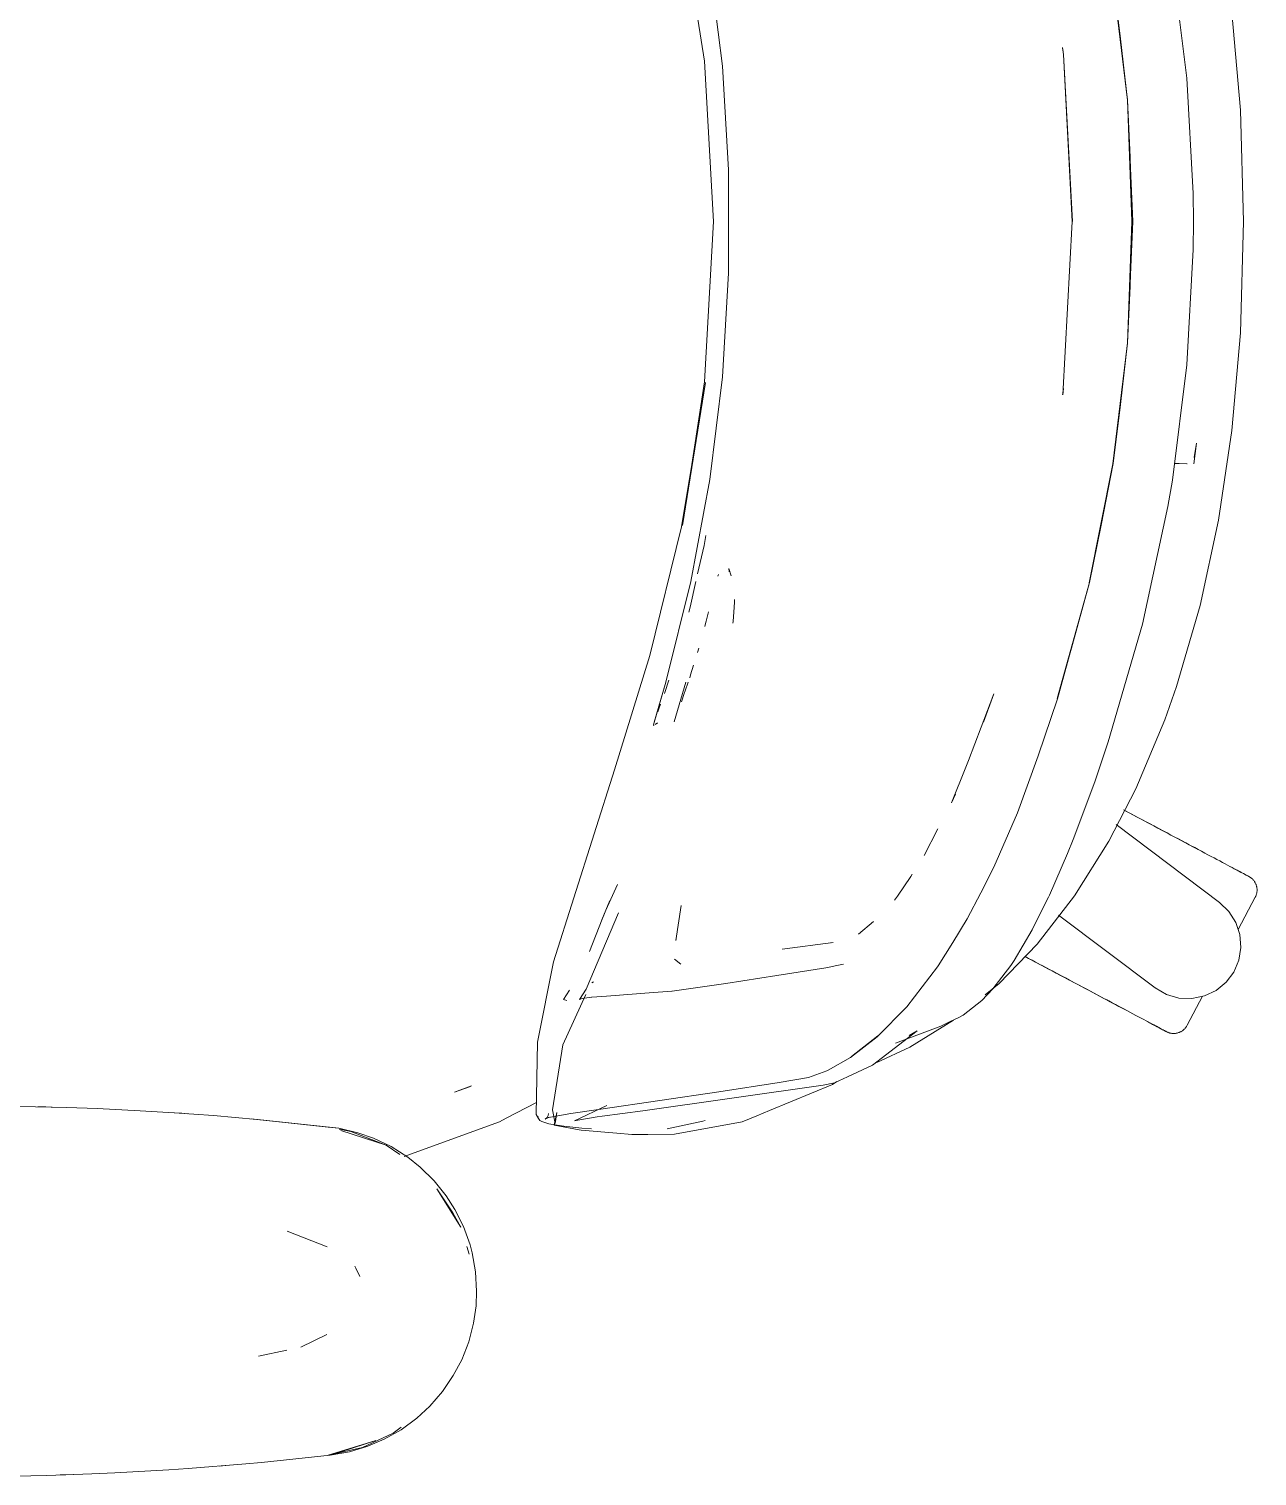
# Model space of a CAD drawing. Header units: millimetres. Extents: x 155927 to 317870, y -36033 to 97293.
# Drawn here: x 202658.8 to 202980.3, y 12529 to 12907.8 of the extents above; entities that cross this region are included whole.
import ezdxf

# ---------------------------------------------------------------- set-up
doc = ezdxf.new("R2010")
doc.units = ezdxf.units.MM
doc.header["$MEASUREMENT"] = 0
doc.layers.add('G-IMPT', color=8, linetype='CONTINUOUS', lineweight=9)
doc.layers.add('I-FURN', color=8, linetype='CONTINUOUS', lineweight=9)

msp = doc.modelspace()

# ---------------------------------------------------------------- linework, layer by layer
at = {"layer": 'G-IMPT'}
for p, q in [((202829.63, 12937.28), (202835.62, 12899.36)), ((202837.02, 12924.93), (202840.32, 12898.01)), ((202961.94, 12894.89), (202958.12, 12925.06)), ((202946.41, 12889.19), (202942.58, 12920.79)), ((202946.37, 12889.15), (202942.59, 12920.71)), ((202942.59, 12920.71), (202944.53, 12905.23)), ((202973.67, 12912.09), (202975.93, 12886.52)), ((202946.37, 12889.15), (202944.53, 12905.23)), ((202929.37, 12902.66), (202929.41, 12902.41)), ((202929.65, 12901.11), (202929.38, 12902.88)), ((202929.65, 12901.11), (202929.41, 12902.41)), ((202931.97, 12857.38), (202929.65, 12901.11)), ((202931.92, 12857.38), (202929.65, 12901.11)), ((202835.62, 12899.36), (202837.98, 12857.38)), ((202841.97, 12870.94), (202840.32, 12898.01)), ((202963.55, 12864.69), (202961.94, 12894.89)), ((202947.05, 12874.26), (202946.37, 12889.15)), ((202946.37, 12889.15), (202947.51, 12857.38)), ((202946.41, 12889.19), (202947.74, 12857.38)), ((202975.93, 12886.52), (202976.78, 12857.38)), ((202947.05, 12874.26), (202947.51, 12857.38)), ((202841.97, 12870.94), (202841.97, 12843.82)), ((202963.55, 12864.69), (202963.65, 12857.38)), ((202835.62, 12815.39), (202837.98, 12857.38)), ((202931.92, 12857.38), (202929.42, 12812.04)), ((202946.37, 12825.6), (202947.51, 12857.38)), ((202947.74, 12857.38), (202946.41, 12825.56)), ((202947.05, 12840.49), (202947.51, 12857.38)), ((202963.55, 12850.07), (202963.65, 12857.38)), ((202976.78, 12857.38), (202975.93, 12828.24)), ((202963.55, 12850.07), (202961.94, 12819.86)), ((202841.97, 12843.82), (202840.32, 12816.75)), ((202946.37, 12825.6), (202947.05, 12840.49)), ((202946.41, 12825.56), (202942.58, 12793.97)), ((202946.37, 12825.6), (202942.59, 12794.05)), ((202944.53, 12809.52), (202946.37, 12825.6)), ((202975.93, 12828.24), (202973.67, 12802.67)), ((202961.94, 12819.86), (202958.12, 12789.69)), ((202829.63, 12777.48), (202835.88, 12815.22)), ((202835.62, 12815.39), (202829.89, 12777.85)), ((202835.88, 12815.22), (202829.89, 12777.85)), ((202837.02, 12789.83), (202840.32, 12816.75)), ((202929.65, 12813.65), (202929.41, 12812.35)), ((202929.42, 12812.04), (202929.65, 12813.65)), ((202929.37, 12812.1), (202929.41, 12812.35)), ((202944.53, 12809.52), (202942.59, 12794.05)), ((202973.67, 12802.67), (202970.18, 12779.25)), ((202963.77, 12793.96), (202964.42, 12799.38)), ((202963.85, 12795.61), (202964.42, 12799.38)), ((202942.59, 12794.05), (202936.37, 12762.8)), ((202936.37, 12762.8), (202942.58, 12793.97)), ((202942.59, 12794.05), (202939.49, 12777.94)), ((202958.67, 12794.05), (202959.92, 12794.01)), ((202962.01, 12793.93), (202959.92, 12794.01)), ((202962.01, 12793.93), (202961.9, 12793.93)), ((202832.09, 12763.16), (202837.02, 12789.83)), ((202958.12, 12789.69), (202956.94, 12782.77)), ((202956.94, 12782.77), (202950.27, 12751.98)), ((202821.31, 12743.79), (202829.63, 12777.48)), ((202936.41, 12762.92), (202939.49, 12777.94)), ((202965.37, 12756.88), (202970.18, 12779.25)), ((202835.57, 12772.57), (202833.86, 12765.15)), ((202836.04, 12775.2), (202835.57, 12772.57)), ((202839.31, 12764.97), (202839.17, 12764.55)), ((202841.98, 12766.57), (202842.66, 12764.62)), ((202841.98, 12766.57), (202842.15, 12765.71)), ((202832.09, 12763.16), (202825.54, 12736.84)), ((202833.41, 12763.18), (202831.86, 12756.42)), ((202936.41, 12762.92), (202927.99, 12732.51)), ((202936.41, 12762.92), (202928.03, 12732.42)), ((202931.76, 12745.67), (202936.41, 12762.92)), ((202843.41, 12756.4), (202843.51, 12757.77)), ((202843.51, 12758.47), (202843.51, 12757.77)), ((202959.19, 12735.64), (202965.37, 12756.88)), ((202831.86, 12756.42), (202831.52, 12755.14)), ((202835.71, 12751.34), (202836.71, 12755.2)), ((202843.41, 12756.4), (202843.13, 12752.7)), ((202835.71, 12751.34), (202836.1, 12752.87)), ((202843.13, 12752.7), (202843.1, 12752.21)), ((202941.33, 12721.15), (202950.27, 12751.98)), ((202833.8, 12744.55), (202834.13, 12745.67)), ((202931.76, 12745.67), (202927.99, 12732.51)), ((202821.31, 12743.79), (202812.13, 12713.82)), ((202831.78, 12737.98), (202832.02, 12738.76)), ((202832.02, 12738.76), (202832.81, 12741.26)), ((202825.54, 12736.84), (202822.27, 12725.62)), ((202825.54, 12736.84), (202822.43, 12726.02)), ((202825.54, 12736.84), (202822.48, 12726.31)), ((202825.15, 12733.82), (202825.44, 12734.62)), ((202826.17, 12736.84), (202825.44, 12734.62)), ((202826.17, 12736.84), (202826.32, 12737.3)), ((202830.74, 12736.85), (202827.7, 12726.42)), ((202830.63, 12734.55), (202830.37, 12733.83)), ((202830.63, 12734.55), (202831.4, 12736.85)), ((202956.12, 12726.91), (202959.19, 12735.64)), ((202824.16, 12731.06), (202823.82, 12730.09)), ((202829.61, 12731.67), (202830.37, 12733.83)), ((202911.43, 12733.76), (202904.72, 12716.31)), ((202911.43, 12733.76), (202908.71, 12726.33)), ((202923.02, 12717.51), (202928.03, 12732.42)), ((202823.82, 12730.09), (202823.42, 12729.02)), ((202956.12, 12726.91), (202948.6, 12708.93)), ((202822.27, 12725.62), (202822.41, 12725.38)), ((202822.48, 12726.31), (202822.43, 12726.02)), ((202823.36, 12726.16), (202822.75, 12725.77)), ((202823.36, 12726.16), (202823.15, 12726.01)), ((202941.33, 12721.15), (202940.13, 12717.55)), ((202904.72, 12716.31), (202904.06, 12714.59)), ((202923.02, 12717.51), (202917.56, 12702.63)), ((202937.79, 12710.73), (202940.13, 12717.55)), ((202812.13, 12713.82), (202796.14, 12663.58)), ((202904.06, 12714.59), (202900.33, 12705.26)), ((202937.79, 12710.73), (202932.19, 12695.65)), ((202948.6, 12708.93), (202941.51, 12695.16)), ((202900.33, 12705.26), (202901.33, 12707.5)), ((202917.56, 12702.63), (202911.39, 12688.4)), ((202893.16, 12691.42), (202896.7, 12698.39)), ((202930.71, 12691.97), (202932.19, 12695.65)), ((202941.51, 12695.16), (202932.54, 12680.86)), ((202925.94, 12681.02), (202930.71, 12691.97)), ((202886.13, 12680.82), (202889.63, 12685.95)), ((202889.63, 12685.95), (202890.02, 12686.53)), ((202908, 12681.67), (202911.39, 12688.4)), ((202809.84, 12677.14), (202812.89, 12683.85)), ((202908, 12681.67), (202904.43, 12674.88)), ((202810.84, 12679.66), (202808.81, 12674.56)), ((202808.81, 12674.56), (202810.41, 12678.6)), ((202808.82, 12674.76), (202810.84, 12679.66)), ((202828.17, 12669.23), (202829.57, 12678.39)), ((202886.13, 12680.82), (202885.38, 12679.71)), ((202921.72, 12672.56), (202925.72, 12680.57)), ((202932.54, 12680.86), (202922.73, 12668.26)), ((202925.94, 12681.02), (202925.72, 12680.57)), ((202804.68, 12656.42), (202813.12, 12676.4)), ((202808.82, 12674.76), (202805.57, 12666.29)), ((202879.86, 12674.18), (202875.95, 12670.85)), ((202900.66, 12668.65), (202904.43, 12674.88)), ((202921.41, 12671.96), (202916.68, 12663.97)), ((202921.72, 12672.56), (202921.41, 12671.96)), ((202828.17, 12669.23), (202828.22, 12669.58)), ((202856.01, 12666.9), (202869.36, 12668.68)), ((202869.36, 12668.68), (202868.89, 12668.54)), ((202900.66, 12668.65), (202896.78, 12662.56)), ((202912.77, 12657.97), (202922.73, 12668.26)), ((202791.95, 12642.62), (202796.14, 12663.58)), ((202827.82, 12664.28), (202829.46, 12663)), ((202867.43, 12662.03), (202867.9, 12662.1)), ((202869.88, 12662.52), (202867.9, 12662.1)), ((202872.05, 12662.98), (202869.88, 12662.52)), ((202888.59, 12651.86), (202896.61, 12662.3)), ((202896.78, 12662.56), (202896.61, 12662.3)), ((202911.1, 12656.55), (202915.82, 12662.68)), ((202915.82, 12662.68), (202916.68, 12663.97)), ((202806.13, 12658.14), (202806.57, 12658.41)), ((202841.23, 12657.94), (202854.59, 12660.05)), ((202854.59, 12660.05), (202855.1, 12660.13)), ((202855.71, 12660.22), (202855.1, 12660.13)), ((202855.71, 12660.22), (202867.43, 12662.03)), ((202798.58, 12641.92), (202804.56, 12655.1)), ((202798.72, 12653.75), (202800.31, 12656.21)), ((202800.31, 12656.21), (202798.78, 12653.73)), ((202798.78, 12653.73), (202800.27, 12656.2)), ((202802.92, 12653.75), (202804.68, 12656.42)), ((202809.99, 12654.64), (202806.12, 12654.35)), ((202817.85, 12655.2), (202809.99, 12654.64)), ((202818.84, 12655.28), (202817.85, 12655.2)), ((202827.08, 12655.89), (202818.84, 12655.28)), ((202827.08, 12655.89), (202827.16, 12655.9)), ((202841.23, 12657.94), (202827.16, 12655.9)), ((202908.21, 12653.52), (202911.1, 12656.55)), ((202912.77, 12657.97), (202909.1, 12654.97)), ((202798.72, 12653.75), (202798.78, 12653.73)), ((202799.65, 12653.45), (202798.78, 12653.73)), ((202803.64, 12654.04), (202802.92, 12653.75)), ((202803.64, 12654.04), (202803.65, 12654.04)), ((202806.04, 12654.34), (202803.65, 12654.04)), ((202806.04, 12654.34), (202806.12, 12654.35)), ((202888.59, 12651.86), (202880.85, 12643.96)), ((202903.34, 12649.66), (202908.21, 12653.52)), ((202889.4, 12641.23), (202900.85, 12648.35)), ((202899.77, 12647.87), (202897.54, 12646.8)), ((202902.21, 12649.04), (202899.77, 12647.87)), ((202903.34, 12649.66), (202902.21, 12649.04)), ((202873.89, 12638.54), (202880.85, 12643.96)), ((202881.06, 12644.27), (202874.11, 12638.87)), ((202881.06, 12644.27), (202877.49, 12641.46)), ((202891.29, 12645.52), (202879.59, 12636.58)), ((202885.63, 12642.29), (202897.54, 12646.8)), ((202891.29, 12645.52), (202889.26, 12644.36)), ((202791.95, 12642.62), (202791.56, 12623.64)), ((202798.58, 12641.92), (202795.86, 12624.87)), ((202874.11, 12638.87), (202877.49, 12641.46)), ((202880.77, 12637.25), (202889.4, 12641.23)), ((202873.89, 12638.54), (202868.05, 12635.26)), ((202873.06, 12633.54), (202879.59, 12636.58)), ((202839.4, 12629.6), (202855.17, 12631.99)), ((202862.84, 12633.29), (202855.17, 12631.99)), ((202862.84, 12633.29), (202867.63, 12635.04)), ((202866.71, 12631.33), (202869.7, 12631.97)), ((202868.05, 12635.26), (202867.63, 12635.04)), ((202870.31, 12632.26), (202869.14, 12631.49)), ((202873.06, 12633.54), (202869.7, 12631.97)), ((202774.69, 12631.16), (202770.22, 12629.53)), ((202770.22, 12629.53), (202774.1, 12630.9)), ((202774.69, 12631.16), (202774.1, 12630.9)), ((202808.53, 12625.04), (202839.4, 12629.6)), ((202819.49, 12624.65), (202866.71, 12631.33)), ((202869.14, 12631.49), (202852.69, 12624.69)), ((202656.46, 12625.78), (202668.77, 12625.49)), ((202663.24, 12625.65), (202661.16, 12625.65)), ((202664.9, 12625.57), (202663.24, 12625.65)), ((202676.65, 12625.19), (202668.77, 12625.49)), ((202676.65, 12625.19), (202687.95, 12624.65)), ((202696.83, 12624.09), (202687.95, 12624.65)), ((202791.63, 12626.82), (202783.72, 12622.68)), ((202796.55, 12621.29), (202795.86, 12624.87)), ((202800.68, 12623.93), (202808.53, 12625.04)), ((202801.64, 12622.02), (202810.05, 12626.01)), ((202819.49, 12624.65), (202808.83, 12623.21)), ((202852.69, 12624.69), (202849.33, 12623.3)), ((202696.83, 12624.09), (202707.11, 12623.36)), ((202698.87, 12623.96), (202696.96, 12624.05)), ((202698.87, 12623.96), (202700.29, 12623.82)), ((202718.51, 12622.38), (202707.11, 12623.36)), ((202739.95, 12620.03), (202716.99, 12622.48)), ((202716.99, 12622.48), (202737.13, 12620.36)), ((202739.95, 12620.03), (202718.51, 12622.38)), ((202775.99, 12619.57), (202781.96, 12621.76)), ((202783.72, 12622.68), (202781.96, 12621.76)), ((202791.56, 12623.64), (202792.17, 12622.6)), ((202792.04, 12623.22), (202792.17, 12622.6)), ((202792.04, 12623.22), (202792.14, 12622.67)), ((202792.17, 12622.6), (202792.14, 12622.67)), ((202792.54, 12622.1), (202792.17, 12622.6)), ((202793.08, 12621.78), (202792.54, 12622.1)), ((202793.08, 12621.78), (202794.94, 12621.23)), ((202795.03, 12622.99), (202793.93, 12622.43)), ((202794.43, 12622.83), (202793.93, 12622.43)), ((202794.41, 12622.82), (202800.68, 12623.93)), ((202795.03, 12622.99), (202794.41, 12622.82)), ((202794.43, 12622.83), (202794.75, 12623.37)), ((202794.83, 12623.87), (202794.75, 12623.37)), ((202798.22, 12620.7), (202794.94, 12621.23)), ((202797.03, 12624.16), (202796.31, 12620.88)), ((202798.63, 12620.44), (202796.31, 12620.88)), ((202797.03, 12624.16), (202796.55, 12621.29)), ((202798.22, 12620.7), (202798.83, 12620.62)), ((202802.88, 12619.63), (202798.63, 12620.44)), ((202798.83, 12620.62), (202803.52, 12620.1)), ((202801.64, 12622.02), (202802.51, 12622.16)), ((202807.53, 12623), (202802.51, 12622.16)), ((202807.53, 12623), (202808.83, 12623.21)), ((202825.91, 12619.88), (202835.21, 12621.92)), ((202827.77, 12618.47), (202845.47, 12621.71)), ((202835.21, 12621.92), (202835.79, 12622.07)), ((202845.47, 12621.71), (202849.33, 12623.3)), ((202739.95, 12620.03), (202737.13, 12620.36)), ((202739.95, 12620.03), (202744.91, 12618.87)), ((202740.02, 12619.81), (202743.08, 12619.23)), ((202752.3, 12615.63), (202740.44, 12619.44)), ((202749.59, 12616.53), (202740.44, 12619.44)), ((202743.08, 12619.23), (202752.3, 12615.63)), ((202749.04, 12617.42), (202744.91, 12618.87)), ((202753.62, 12615.23), (202749.04, 12617.42)), ((202757.05, 12612.62), (202775.99, 12619.57)), ((202803.35, 12619.59), (202802.88, 12619.63)), ((202803.35, 12619.59), (202812.68, 12618.78)), ((202803.52, 12620.1), (202806.11, 12619.89)), ((202812.68, 12618.78), (202816.63, 12618.44)), ((202820.8, 12618.44), (202816.63, 12618.44)), ((202827.77, 12618.47), (202820.8, 12618.44)), ((202752.3, 12615.63), (202749.59, 12616.53)), ((202752.3, 12615.63), (202755.88, 12613.21)), ((202753.62, 12615.23), (202757.95, 12612.5)), ((202761.25, 12609.88), (202757.95, 12612.5)), ((202764.86, 12606.33), (202761.25, 12609.88)), ((202764.86, 12606.33), (202768.05, 12602.36)), ((202771.91, 12594.2), (202765.59, 12604.15)), ((202769.75, 12597.88), (202765.59, 12604.15)), ((202770.32, 12598.81), (202768.05, 12602.36)), ((202771.91, 12594.2), (202769.75, 12597.88)), ((202772.56, 12594.3), (202770.32, 12598.81)), ((202772.56, 12594.3), (202774.27, 12589.53)), ((202726.43, 12593.13), (202736.85, 12588.98)), ((202773.47, 12589.09), (202774.09, 12587.06)), ((202774.83, 12587.4), (202774.27, 12589.53)), ((202775.71, 12582.45), (202774.83, 12587.4)), ((202744.38, 12583.46), (202744.08, 12583.91)), ((202745.39, 12581.24), (202744.38, 12583.46)), ((202776.01, 12577.41), (202775.71, 12582.45)), ((202776.01, 12577.41), (202775.84, 12573.56)), ((202775.19, 12569.05), (202775.84, 12573.56)), ((202775.19, 12569.05), (202773.93, 12564.18)), ((202736.76, 12566.03), (202729.98, 12562.76)), ((202772.09, 12559.47), (202773.93, 12564.18)), ((202718.93, 12560.43), (202726.36, 12562)), ((202769.9, 12555.31), (202772.09, 12559.47)), ((202769.9, 12555.31), (202767.07, 12551.14)), ((202767.07, 12551.14), (202763.75, 12547.31)), ((202760.31, 12544.14), (202763.75, 12547.31)), ((202751.79, 12538.63), (202756.23, 12541.14)), ((202756.27, 12541.83), (202754.16, 12540.24)), ((202760.31, 12544.14), (202756.23, 12541.14)), ((202737.13, 12534.46), (202749.59, 12538.29)), ((202749.59, 12538.29), (202740.44, 12535.38)), ((202746.1, 12536.5), (202754.16, 12540.24)), ((202751.79, 12538.63), (202747.55, 12536.82)), ((202719.72, 12532.55), (202737.64, 12534.46)), ((202737.13, 12534.46), (202740.44, 12535.38)), ((202737.64, 12534.46), (202742.69, 12535.35)), ((202746.1, 12536.5), (202737.69, 12534.59)), ((202747.55, 12536.82), (202742.69, 12535.35)), ((202675.28, 12529.57), (202663.52, 12529.18)), ((202675.28, 12529.57), (202681.3, 12529.82)), ((202695.44, 12530.63), (202681.3, 12529.82)), ((202700.53, 12530.96), (202695.44, 12530.63)), ((202700.53, 12530.96), (202715.59, 12532.21)), ((202708.71, 12531.61), (202710.39, 12531.78)), ((202715.59, 12532.21), (202719.72, 12532.55)), ((202655.1, 12529.02), (202663.52, 12529.18)), ((202668.46, 12529.32), (202666.96, 12529.31)), ((202670.39, 12529.43), (202668.46, 12529.32))]:
    msp.add_line(p, q, dxfattribs=at)
at = {"layer": 'I-FURN'}
for p, q in [((202946.33, 12702.87), (202945.37, 12703.38)), ((202945.81, 12703.15), (202946.78, 12702.63)), ((202947.3, 12702.35), (202946.33, 12702.87)), ((202946.78, 12702.63), (202947.75, 12702.11)), ((202948.29, 12701.83), (202947.3, 12702.35)), ((202947.75, 12702.11), (202948.74, 12701.58)), ((202949.28, 12701.3), (202948.29, 12701.83)), ((202948.74, 12701.58), (202949.74, 12701.06)), ((202950.27, 12700.77), (202949.28, 12701.3)), ((202949.74, 12701.06), (202950.74, 12700.53)), ((202951.28, 12700.24), (202950.27, 12700.77)), ((202950.74, 12700.53), (202951.74, 12699.99)), ((202952.28, 12699.7), (202951.28, 12700.24)), ((202951.74, 12699.99), (202952.74, 12699.46)), ((202943.44, 12699.52), (202970.5, 12679.13)), ((202953.29, 12699.17), (202952.28, 12699.7)), ((202952.74, 12699.46), (202953.75, 12698.92)), ((202954.29, 12698.63), (202953.29, 12699.17)), ((202953.75, 12698.92), (202954.75, 12698.39)), ((202955.29, 12698.1), (202954.29, 12698.63)), ((202954.75, 12698.39), (202955.75, 12697.86)), ((202956.29, 12697.57), (202955.29, 12698.1)), ((202955.75, 12697.86), (202956.75, 12697.33)), ((202957.29, 12697.04), (202956.29, 12697.57)), ((202956.75, 12697.33), (202957.74, 12696.8)), ((202958.27, 12696.52), (202957.29, 12697.04)), ((202957.74, 12696.8), (202958.73, 12696.28)), ((202959.25, 12696), (202958.27, 12696.52)), ((202958.73, 12696.28), (202959.7, 12695.76)), ((202960.22, 12695.48), (202959.25, 12696)), ((202959.7, 12695.76), (202960.66, 12695.25)), ((202961.18, 12694.97), (202960.22, 12695.48)), ((202960.66, 12695.25), (202961.62, 12694.74)), ((202962.12, 12694.47), (202961.18, 12694.97)), ((202961.62, 12694.74), (202962.55, 12694.24)), ((202963.05, 12693.98), (202962.12, 12694.47)), ((202962.55, 12694.24), (202963.48, 12693.75)), ((202963.97, 12693.49), (202963.05, 12693.98)), ((202963.48, 12693.75), (202964.38, 12693.27)), ((202964.86, 12693.01), (202963.97, 12693.49)), ((202965.74, 12692.55), (202964.86, 12693.01)), ((202966.6, 12692.09), (202965.74, 12692.55)), ((202967.43, 12691.65), (202966.6, 12692.09)), ((202968.24, 12691.22), (202967.43, 12691.65)), ((202969.03, 12690.8), (202968.24, 12691.22)), ((202969.79, 12690.39), (202969.03, 12690.8)), ((202970.53, 12690), (202969.79, 12690.39)), ((202971.23, 12689.63), (202970.53, 12690)), ((202971.91, 12689.26), (202971.23, 12689.63)), ((202972.56, 12688.92), (202971.91, 12689.26)), ((202973.18, 12688.59), (202972.56, 12688.92)), ((202973.76, 12688.28), (202973.18, 12688.59)), ((202973.45, 12688.45), (202974.02, 12688.15)), ((202974.31, 12687.99), (202973.76, 12688.28)), ((202974.02, 12688.15), (202974.55, 12687.86)), ((202974.83, 12687.71), (202974.31, 12687.99)), ((202974.55, 12687.86), (202975.06, 12687.59)), ((202975.31, 12687.46), (202974.83, 12687.71)), ((202975.06, 12687.59), (202975.52, 12687.35)), ((202975.76, 12687.22), (202975.31, 12687.46)), ((202975.52, 12687.35), (202975.95, 12687.12)), ((202976.17, 12687), (202975.76, 12687.22)), ((202975.95, 12687.12), (202976.34, 12686.91)), ((202976.54, 12686.8), (202976.17, 12687)), ((202976.34, 12686.91), (202976.7, 12686.72)), ((202976.88, 12686.63), (202976.54, 12686.8)), ((202976.7, 12686.72), (202977.02, 12686.55)), ((202977.17, 12686.47), (202976.88, 12686.63)), ((202977.02, 12686.55), (202977.3, 12686.4)), ((202977.43, 12686.33), (202977.17, 12686.47)), ((202977.3, 12686.4), (202977.54, 12686.27)), ((202977.65, 12686.21), (202977.43, 12686.33)), ((202977.54, 12686.27), (202977.74, 12686.17)), ((202977.83, 12686.12), (202977.65, 12686.21)), ((202977.74, 12686.17), (202977.9, 12686.08)), ((202977.97, 12686.04), (202977.83, 12686.12)), ((202977.9, 12686.08), (202978.02, 12686.02)), ((202978.07, 12685.99), (202977.97, 12686.04)), ((202978.02, 12686.02), (202978.1, 12685.97)), ((202978.13, 12685.96), (202978.07, 12685.99)), ((202978.1, 12685.97), (202978.15, 12685.95)), ((202978.15, 12685.95), (202978.13, 12685.96)), ((202978.15, 12685.95), (202978.29, 12685.87)), ((202978.15, 12685.95), (202978.15, 12685.95)), ((202978.29, 12685.87), (202978.43, 12685.78)), ((202978.43, 12685.78), (202978.56, 12685.7)), ((202978.56, 12685.7), (202978.69, 12685.6)), ((202978.69, 12685.6), (202978.82, 12685.5)), ((202978.82, 12685.5), (202978.94, 12685.4)), ((202978.94, 12685.4), (202979.06, 12685.29)), ((202979.06, 12685.29), (202979.18, 12685.17)), ((202979.18, 12685.17), (202979.28, 12685.05)), ((202979.28, 12685.05), (202979.39, 12684.93)), ((202979.39, 12684.93), (202979.49, 12684.8)), ((202979.49, 12684.8), (202979.58, 12684.67)), ((202979.58, 12684.67), (202979.67, 12684.54)), ((202979.67, 12684.54), (202979.75, 12684.4)), ((202979.75, 12684.4), (202979.83, 12684.26)), ((202979.83, 12684.26), (202979.9, 12684.11)), ((202979.9, 12684.11), (202979.97, 12683.97)), ((202979.97, 12683.97), (202980.03, 12683.82)), ((202980.03, 12683.82), (202980.08, 12683.66)), ((202980.09, 12681.13), (202980.03, 12680.98)), ((202980.08, 12683.66), (202980.13, 12683.51)), ((202980.14, 12681.28), (202980.09, 12681.13)), ((202980.13, 12683.51), (202980.17, 12683.36)), ((202980.18, 12681.44), (202980.14, 12681.28)), ((202980.17, 12683.36), (202980.21, 12683.2)), ((202980.21, 12681.6), (202980.18, 12681.44)), ((202980.21, 12683.2), (202980.24, 12683.04)), ((202980.24, 12681.76), (202980.21, 12681.6)), ((202980.24, 12683.04), (202980.26, 12682.88)), ((202980.26, 12681.91), (202980.24, 12681.76)), ((202980.26, 12682.88), (202980.28, 12682.72)), ((202980.28, 12682.08), (202980.26, 12681.91)), ((202980.28, 12682.72), (202980.29, 12682.56)), ((202980.29, 12682.24), (202980.28, 12682.08)), ((202980.29, 12682.56), (202980.29, 12682.4)), ((202980.29, 12682.4), (202980.29, 12682.24)), ((202970.5, 12679.13), (202972.93, 12676.79)), ((202975.35, 12672.09), (202979.82, 12680.5)), ((202979.84, 12680.54), (202979.82, 12680.5)), ((202979.91, 12680.68), (202979.84, 12680.54)), ((202979.98, 12680.83), (202979.91, 12680.68)), ((202980.03, 12680.98), (202979.98, 12680.83)), ((202953.66, 12656.78), (202928.35, 12675.85)), ((202972.93, 12676.79), (202974.73, 12673.93)), ((202974.73, 12673.93), (202975.8, 12670.73)), ((202975.8, 12670.73), (202976.06, 12667.37)), ((202976.06, 12667.37), (202975.52, 12664.04)), ((202919.57, 12665), (202920.47, 12664.52)), ((202920.96, 12664.26), (202920.05, 12664.74)), ((202920.47, 12664.52), (202921.38, 12664.04)), ((202921.88, 12663.77), (202920.96, 12664.26)), ((202921.38, 12664.04), (202922.31, 12663.54)), ((202922.82, 12663.27), (202921.88, 12663.77)), ((202922.31, 12663.54), (202923.25, 12663.04)), ((202923.77, 12662.76), (202922.82, 12663.27)), ((202923.25, 12663.04), (202924.21, 12662.53)), ((202924.73, 12662.25), (202923.77, 12662.76)), ((202924.21, 12662.53), (202925.18, 12662.01)), ((202925.71, 12661.73), (202924.73, 12662.25)), ((202975.52, 12664.04), (202974.19, 12660.94)), ((202925.18, 12662.01), (202926.16, 12661.49)), ((202926.69, 12661.21), (202925.71, 12661.73)), ((202926.16, 12661.49), (202927.15, 12660.97)), ((202927.68, 12660.68), (202926.69, 12661.21)), ((202927.15, 12660.97), (202928.14, 12660.44)), ((202928.68, 12660.15), (202927.68, 12660.68)), ((202928.14, 12660.44), (202929.14, 12659.91)), ((202929.68, 12659.62), (202928.68, 12660.15)), ((202929.14, 12659.91), (202930.14, 12659.38)), ((202930.68, 12659.09), (202929.68, 12659.62)), ((202930.14, 12659.38), (202931.15, 12658.84)), ((202931.69, 12658.55), (202930.68, 12659.09)), ((202931.15, 12658.84), (202932.15, 12658.31)), ((202932.7, 12658.02), (202931.69, 12658.55)), ((202932.15, 12658.31), (202933.16, 12657.77)), ((202974.19, 12660.94), (202972.16, 12658.25)), ((202933.7, 12657.49), (202932.7, 12658.02)), ((202933.16, 12657.77), (202934.16, 12657.24)), ((202934.7, 12656.95), (202933.7, 12657.49)), ((202934.16, 12657.24), (202935.16, 12656.71)), ((202935.69, 12656.43), (202934.7, 12656.95)), ((202935.16, 12656.71), (202936.15, 12656.18)), ((202936.68, 12655.9), (202935.69, 12656.43)), ((202936.15, 12656.18), (202937.13, 12655.66)), ((202937.66, 12655.38), (202936.68, 12655.9)), ((202937.13, 12655.66), (202938.1, 12655.14)), ((202938.63, 12654.87), (202937.66, 12655.38)), ((202938.1, 12655.14), (202939.07, 12654.63)), ((202939.58, 12654.36), (202938.63, 12654.87)), ((202939.07, 12654.63), (202940.02, 12654.12)), ((202956.58, 12655.09), (202953.66, 12656.78)), ((202959.82, 12654.14), (202956.58, 12655.09)), ((202962.01, 12647), (202966.04, 12654.58)), ((202966.5, 12654.67), (202963.19, 12654)), ((202969.55, 12656.12), (202966.5, 12654.67)), ((202972.16, 12658.25), (202969.55, 12656.12)), ((202940.53, 12653.85), (202939.58, 12654.36)), ((202940.02, 12654.12), (202940.96, 12653.63)), ((202941.46, 12653.36), (202940.53, 12653.85)), ((202940.96, 12653.63), (202941.88, 12653.14)), ((202942.37, 12652.87), (202941.46, 12653.36)), ((202941.88, 12653.14), (202942.79, 12652.65)), ((202943.27, 12652.4), (202942.37, 12652.87)), ((202942.79, 12652.65), (202943.67, 12652.18)), ((202944.14, 12651.93), (202943.27, 12652.4)), ((202943.67, 12652.18), (202944.54, 12651.72)), ((202945, 12651.48), (202944.14, 12651.93)), ((202944.54, 12651.72), (202945.39, 12651.27)), ((202945.84, 12651.03), (202945, 12651.48)), ((202945.39, 12651.27), (202946.21, 12650.83)), ((202946.21, 12650.83), (202947.01, 12650.41)), ((202963.19, 12654), (202959.82, 12654.14)), ((202947.01, 12650.41), (202947.79, 12649.99)), ((202947.79, 12649.99), (202948.54, 12649.59)), ((202948.54, 12649.59), (202949.26, 12649.21)), ((202949.26, 12649.21), (202949.95, 12648.84)), ((202949.95, 12648.84), (202950.62, 12648.49)), ((202950.62, 12648.49), (202951.25, 12648.15)), ((202951.25, 12648.15), (202951.85, 12647.83)), ((202952.17, 12647.67), (202951.58, 12647.98)), ((202951.85, 12647.83), (202952.42, 12647.53)), ((202952.72, 12647.37), (202952.17, 12647.67)), ((202952.42, 12647.53), (202952.96, 12647.24)), ((202953.23, 12647.1), (202952.72, 12647.37)), ((202952.96, 12647.24), (202953.46, 12646.98)), ((202953.72, 12646.84), (202953.23, 12647.1)), ((202953.46, 12646.98), (202953.93, 12646.73)), ((202962.01, 12647), (202961.93, 12646.86)), ((202954.16, 12646.61), (202953.72, 12646.84)), ((202953.93, 12646.73), (202954.36, 12646.5)), ((202954.57, 12646.39), (202954.16, 12646.61)), ((202954.36, 12646.5), (202954.75, 12646.29)), ((202954.94, 12646.19), (202954.57, 12646.39)), ((202954.75, 12646.29), (202955.1, 12646.1)), ((202955.28, 12646.01), (202954.94, 12646.19)), ((202955.1, 12646.1), (202955.42, 12645.94)), ((202955.58, 12645.85), (202955.28, 12646.01)), ((202955.42, 12645.94), (202955.7, 12645.79)), ((202955.84, 12645.72), (202955.58, 12645.85)), ((202955.7, 12645.79), (202955.94, 12645.66)), ((202956.06, 12645.6), (202955.84, 12645.72)), ((202955.94, 12645.66), (202956.14, 12645.55)), ((202956.24, 12645.5), (202956.06, 12645.6)), ((202956.14, 12645.55), (202956.3, 12645.47)), ((202956.38, 12645.43), (202956.24, 12645.5)), ((202956.3, 12645.47), (202956.43, 12645.4)), ((202956.48, 12645.37), (202956.38, 12645.43)), ((202956.43, 12645.4), (202956.51, 12645.36)), ((202956.54, 12645.34), (202956.48, 12645.37)), ((202956.51, 12645.36), (202956.55, 12645.34)), ((202956.56, 12645.33), (202956.54, 12645.34)), ((202956.55, 12645.34), (202956.56, 12645.33)), ((202956.59, 12645.31), (202956.56, 12645.33)), ((202956.74, 12645.24), (202956.59, 12645.31)), ((202956.89, 12645.18), (202956.74, 12645.24)), ((202957.04, 12645.12), (202956.89, 12645.18)), ((202957.19, 12645.06), (202957.04, 12645.12)), ((202957.34, 12645.01), (202957.19, 12645.06)), ((202957.5, 12644.97), (202957.34, 12645.01)), ((202957.66, 12644.94), (202957.5, 12644.97)), ((202957.81, 12644.91), (202957.66, 12644.94)), ((202957.97, 12644.89), (202957.81, 12644.91)), ((202958.13, 12644.87), (202957.97, 12644.89)), ((202958.3, 12644.86), (202958.13, 12644.87)), ((202958.46, 12644.86), (202958.3, 12644.86)), ((202958.62, 12644.86), (202958.46, 12644.86)), ((202958.78, 12644.87), (202958.62, 12644.86)), ((202958.94, 12644.89), (202958.78, 12644.87)), ((202959.1, 12644.91), (202958.94, 12644.89)), ((202959.26, 12644.94), (202959.1, 12644.91)), ((202959.41, 12644.98), (202959.26, 12644.94)), ((202959.57, 12645.02), (202959.41, 12644.98)), ((202959.72, 12645.07), (202959.57, 12645.02)), ((202959.88, 12645.12), (202959.72, 12645.07)), ((202960.03, 12645.18), (202959.88, 12645.12)), ((202960.17, 12645.25), (202960.03, 12645.18)), ((202960.32, 12645.32), (202960.17, 12645.25)), ((202960.46, 12645.4), (202960.32, 12645.32)), ((202960.6, 12645.48), (202960.46, 12645.4)), ((202960.73, 12645.57), (202960.6, 12645.48)), ((202960.86, 12645.66), (202960.73, 12645.57)), ((202960.99, 12645.76), (202960.86, 12645.66)), ((202961.11, 12645.87), (202960.99, 12645.76)), ((202961.23, 12645.98), (202961.11, 12645.87)), ((202961.35, 12646.09), (202961.23, 12645.98)), ((202961.45, 12646.21), (202961.35, 12646.09)), ((202961.56, 12646.33), (202961.45, 12646.21)), ((202961.66, 12646.46), (202961.56, 12646.33)), ((202961.75, 12646.59), (202961.66, 12646.46)), ((202961.84, 12646.72), (202961.75, 12646.59)), ((202961.93, 12646.86), (202961.84, 12646.72))]:
    msp.add_line(p, q, dxfattribs=at)

doc.saveas('drawing.dxf')
